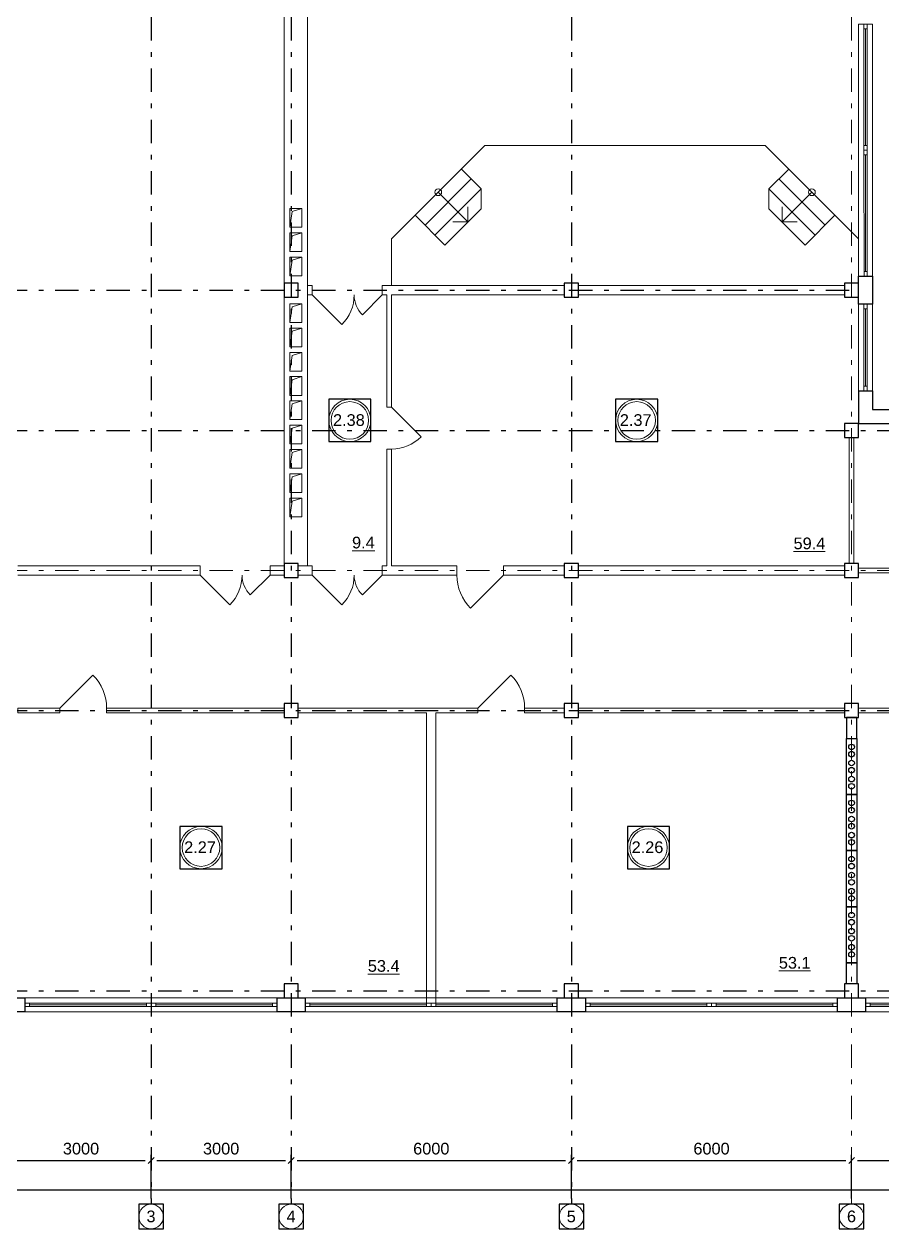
# Model space of a CAD drawing. Header units: metres. Extents: x 0.2 to 83.8, y 0.2 to 58.2.
# Drawn here: x 15.66 to 34.02, y 8.64 to 34.44 of the extents above; entities that cross this region are included whole.
import ezdxf
from ezdxf.enums import TextEntityAlignment as Align

# ---------------------------------------------------------------- set-up
doc = ezdxf.new("R2010")
doc.units = ezdxf.units.M
doc.header["$MEASUREMENT"] = 0
doc.linetypes.add('( Dashdot )', pattern=[1.001, 0.5, -0.25, 0.001, -0.25])
doc.layers.get('DEFPOINTS').update_dxf_attribs({"lineweight": 0})
doc.layers.add('YOLO_TABLE', color=1, linetype='Continuous')
doc.styles.add('Standard_0', font='arial.ttf')
doc.styles.add('Style-Arial', font='arial.ttf')
doc.dimstyles.get("Standard").update_dxf_attribs({"dimtxt": 0.00018, "dimasz": 0.00018, "dimexe": 0.0002, "dimexo": 0.0625, "dimgap": 9e-05, "dimtad": 0, "dimtih": 1, "dimtoh": 1, "dimdec": 4, "dimlfac": 1000, "dimzin": 0, "dimdsep": 46, "dimtxsty": 'Standard_0', "dimcen": 9e-05, "dimadec": 0, "dimazin": 0, "dimtfac": 1, "dimtdec": 4, "dimtofl": 0, "dimtmove": 0, "dimatfit": 0, "dimfxl": 0.01, "dimfxlon": 1, "dimtolj": 1, "dimtzin": 0, "dimarcsym": 0})

# ---------------------------------------------------------------- blocks, each defined once
blk = doc.blocks.new('_Oblique-1')
at = {"color": 0, "linetype": 'ByBlock', "lineweight": -2}
blk.add_line((0.5, 0.5), (-0.5, -0.5), dxfattribs=at)
blk = doc.blocks.new('*D3')
at = {"color": 0, "linetype": 'Continuous', "lineweight": -2, "transparency": 16777216}
for p, q in [((9.375, 9.289), (9.375, 9.6)), ((75.375, 9.289), (75.375, 9.6)), ((9.5, 9.475), (75.25, 9.475))]:
    blk.add_line(p, q, dxfattribs=at)
at = {"layer": 'DEFPOINTS', "color": 0, "linetype": 'Continuous', "transparency": 16777216}
for p in [(75.375, 9.475), (9.375, 9.164), (75.375, 9.164)]:
    blk.add_point(p, dxfattribs=at)
at = {"color": 0, "linetype": 'Continuous', "lineweight": -2, "transparency": 16777216, "xscale": 0.125, "yscale": 0.125, "zscale": 0.125, "rotation": 180}
blk.add_blockref('_Oblique-1', (9.375, 9.475), dxfattribs=at)
at = {"color": 0, "linetype": 'Continuous', "lineweight": -2, "transparency": 16777216, "xscale": 0.125, "yscale": 0.125, "zscale": 0.125}
blk.add_blockref('_Oblique-1', (75.375, 9.475), dxfattribs=at)
at = {"color": 0, "linetype": 'Continuous', "lineweight": 0, "transparency": 16777216, "insert": (42.375, 9.728), "char_height": 0.25, "attachment_point": 5, "style": 'Style-Arial'}
blk.add_mtext('\\A1;66000', dxfattribs=at)
blk = doc.blocks.new('*D57')
at = {"color": 0, "linetype": 'Continuous', "lineweight": -2, "transparency": 16777216}
for p, q in [((15.375, 9.289), (15.375, 10.227)), ((15.5, 10.102), (18.25, 10.102)), ((18.375, 9.289), (18.375, 10.227))]:
    blk.add_line(p, q, dxfattribs=at)
at = {"layer": 'DEFPOINTS', "color": 0, "linetype": 'Continuous', "transparency": 16777216}
for p in [(18.375, 10.102), (15.375, 9.164), (18.375, 9.164)]:
    blk.add_point(p, dxfattribs=at)
at = {"color": 0, "linetype": 'Continuous', "lineweight": -2, "transparency": 16777216, "xscale": 0.125, "yscale": 0.125, "zscale": 0.125, "rotation": 180}
blk.add_blockref('_Oblique-1', (15.375, 10.102), dxfattribs=at)
at = {"color": 0, "linetype": 'Continuous', "lineweight": -2, "transparency": 16777216, "xscale": 0.125, "yscale": 0.125, "zscale": 0.125}
blk.add_blockref('_Oblique-1', (18.375, 10.102), dxfattribs=at)
at = {"color": 0, "linetype": 'Continuous', "lineweight": 0, "transparency": 16777216, "insert": (16.875, 10.355), "char_height": 0.25, "attachment_point": 5, "style": 'Style-Arial'}
blk.add_mtext('\\A1;3000', dxfattribs=at)
blk = doc.blocks.new('*D58')
at = {"color": 0, "linetype": 'Continuous', "lineweight": -2, "transparency": 16777216}
for p, q in [((18.375, 9.289), (18.375, 10.227)), ((18.5, 10.102), (21.25, 10.102)), ((21.375, 9.289), (21.375, 10.227))]:
    blk.add_line(p, q, dxfattribs=at)
at = {"layer": 'DEFPOINTS', "color": 0, "linetype": 'Continuous', "transparency": 16777216}
for p in [(21.375, 10.102), (18.375, 9.164), (21.375, 9.164)]:
    blk.add_point(p, dxfattribs=at)
at = {"color": 0, "linetype": 'Continuous', "lineweight": -2, "transparency": 16777216, "xscale": 0.125, "yscale": 0.125, "zscale": 0.125, "rotation": 180}
blk.add_blockref('_Oblique-1', (18.375, 10.102), dxfattribs=at)
at = {"color": 0, "linetype": 'Continuous', "lineweight": -2, "transparency": 16777216, "xscale": 0.125, "yscale": 0.125, "zscale": 0.125}
blk.add_blockref('_Oblique-1', (21.375, 10.102), dxfattribs=at)
at = {"color": 0, "linetype": 'Continuous', "lineweight": 0, "transparency": 16777216, "insert": (19.875, 10.355), "char_height": 0.25, "attachment_point": 5, "style": 'Style-Arial'}
blk.add_mtext('\\A1;3000', dxfattribs=at)
blk = doc.blocks.new('*D59')
at = {"color": 0, "linetype": 'Continuous', "lineweight": -2, "transparency": 16777216}
for p, q in [((21.375, 9.289), (21.375, 10.227)), ((21.5, 10.102), (27.25, 10.102)), ((27.375, 9.289), (27.375, 10.227))]:
    blk.add_line(p, q, dxfattribs=at)
at = {"layer": 'DEFPOINTS', "color": 0, "linetype": 'Continuous', "transparency": 16777216}
for p in [(27.375, 10.102), (21.375, 9.164), (27.375, 9.164)]:
    blk.add_point(p, dxfattribs=at)
at = {"color": 0, "linetype": 'Continuous', "lineweight": -2, "transparency": 16777216, "xscale": 0.125, "yscale": 0.125, "zscale": 0.125, "rotation": 180}
blk.add_blockref('_Oblique-1', (21.375, 10.102), dxfattribs=at)
at = {"color": 0, "linetype": 'Continuous', "lineweight": -2, "transparency": 16777216, "xscale": 0.125, "yscale": 0.125, "zscale": 0.125}
blk.add_blockref('_Oblique-1', (27.375, 10.102), dxfattribs=at)
at = {"color": 0, "linetype": 'Continuous', "lineweight": 0, "transparency": 16777216, "insert": (24.375, 10.355), "char_height": 0.25, "attachment_point": 5, "style": 'Style-Arial'}
blk.add_mtext('\\A1;6000', dxfattribs=at)
blk = doc.blocks.new('*D32')
at = {"color": 0, "linetype": 'Continuous', "lineweight": -2, "transparency": 16777216}
for p, q in [((27.375, 9.289), (27.375, 10.227)), ((27.5, 10.102), (33.25, 10.102)), ((33.375, 9.289), (33.375, 10.227))]:
    blk.add_line(p, q, dxfattribs=at)
at = {"layer": 'DEFPOINTS', "color": 0, "linetype": 'Continuous', "transparency": 16777216}
for p in [(33.375, 10.102), (27.375, 9.164), (33.375, 9.164)]:
    blk.add_point(p, dxfattribs=at)
at = {"color": 0, "linetype": 'Continuous', "lineweight": -2, "transparency": 16777216, "xscale": 0.125, "yscale": 0.125, "zscale": 0.125, "rotation": 180}
blk.add_blockref('_Oblique-1', (27.375, 10.102), dxfattribs=at)
at = {"color": 0, "linetype": 'Continuous', "lineweight": -2, "transparency": 16777216, "xscale": 0.125, "yscale": 0.125, "zscale": 0.125}
blk.add_blockref('_Oblique-1', (33.375, 10.102), dxfattribs=at)
at = {"color": 0, "linetype": 'Continuous', "lineweight": 0, "transparency": 16777216, "insert": (30.375, 10.355), "char_height": 0.25, "attachment_point": 5, "style": 'Style-Arial'}
blk.add_mtext('\\A1;6000', dxfattribs=at)
blk = doc.blocks.new('*D33')
at = {"color": 0, "linetype": 'Continuous', "lineweight": -2, "transparency": 16777216}
for p, q in [((33.375, 9.289), (33.375, 10.227)), ((33.5, 10.102), (39.25, 10.102)), ((39.375, 9.289), (39.375, 10.227))]:
    blk.add_line(p, q, dxfattribs=at)
at = {"layer": 'DEFPOINTS', "color": 0, "linetype": 'Continuous', "transparency": 16777216}
for p in [(39.375, 10.102), (33.375, 9.164), (39.375, 9.164)]:
    blk.add_point(p, dxfattribs=at)
at = {"color": 0, "linetype": 'Continuous', "lineweight": -2, "transparency": 16777216, "xscale": 0.125, "yscale": 0.125, "zscale": 0.125, "rotation": 180}
blk.add_blockref('_Oblique-1', (33.375, 10.102), dxfattribs=at)
at = {"color": 0, "linetype": 'Continuous', "lineweight": -2, "transparency": 16777216, "xscale": 0.125, "yscale": 0.125, "zscale": 0.125}
blk.add_blockref('_Oblique-1', (39.375, 10.102), dxfattribs=at)
at = {"color": 0, "linetype": 'Continuous', "lineweight": 0, "transparency": 16777216, "insert": (36.375, 10.355), "char_height": 0.25, "attachment_point": 5, "style": 'Style-Arial'}
blk.add_mtext('\\A1;6000', dxfattribs=at)

msp = doc.modelspace()

# ---------------------------------------------------------------- linework, layer by layer
at = {"color": 1, "linetype": '( Dashdot )'}
for p, q in [((18.37508328, 57.68760141), (18.37508328, 9.16418645)), ((21.37508328, 57.68760141), (21.37508328, 9.16418645)), ((27.37508328, 57.68760141), (27.37508328, 9.16418645)), ((6.42349536, 28.73760141), (33.37508328, 28.73760141)), ((6.42349536, 25.73760141), (78.32349536, 25.73760141)), ((6.42349536, 19.73760141), (78.32349536, 19.73760141)), ((6.42349536, 13.73760141), (78.32349536, 13.73760141))]:
    msp.add_line(p, q, dxfattribs=at)
at = {"color": 1, "linetype": '( Dashdot )', "lineweight": 0}
for p, q in [((33.37508328, 57.68760141), (33.37508328, 9.16418645)), ((6.42349536, 22.73760141), (78.32349536, 22.73760141))]:
    msp.add_line(p, q, dxfattribs=at)
at = {"color": 7, "linetype": 'Continuous', "lineweight": 13}
for p, q in [((21.22349536, 46.68760141), (21.22349536, 22.58760141)), ((21.72349536, 46.68760141), (21.72349536, 22.83760141)), ((21.34349536, 30.48760141), (21.60349536, 30.48760141)), ((21.34349536, 30.48760141), (21.34349536, 30.08760141)), ((21.60349536, 30.48760141), (21.60349536, 30.08760141)), ((21.34349536, 30.08760141), (21.60349536, 30.08760141)), ((21.34349536, 29.96760141), (21.60349536, 29.96760141)), ((21.34349536, 29.96760141), (21.34349536, 29.56760141)), ((21.60349536, 29.96760141), (21.60349536, 29.56760141)), ((21.34349536, 29.56760141), (21.60349536, 29.56760141)), ((21.34349536, 29.44760141), (21.60349536, 29.44760141)), ((21.34349536, 29.44760141), (21.34349536, 29.04760141)), ((21.60349536, 29.44760141), (21.60349536, 29.04760141)), ((21.34349536, 29.04760141), (21.60349536, 29.04760141)), ((23.32349536, 28.83760141), (27.22349536, 28.83760141)), ((23.32349536, 28.83760141), (23.32349536, 28.63760141)), ((27.52349536, 28.83760141), (33.22349536, 28.83760141)), ((21.34349536, 28.44760141), (21.60349536, 28.44760141)), ((21.34349536, 28.44760141), (21.34349536, 28.04760141)), ((21.60349536, 28.44760141), (21.60349536, 28.04760141)), ((21.82349536, 28.63760141), (22.45989147, 28.00120531)), ((23.32349536, 28.63760141), (22.89923129, 28.21333734)), ((23.32349536, 28.63760141), (23.42349536, 28.63760141)), ((23.42349536, 28.63760141), (23.42349536, 26.23760141)), ((23.52349536, 28.63760141), (27.22349536, 28.63760141)), ((23.52349536, 28.63760141), (23.52349536, 26.23760141)), ((27.52349536, 28.63760141), (33.22349536, 28.63760141)), ((21.34349536, 28.04760141), (21.60349536, 28.04760141)), ((21.34349536, 27.92760141), (21.60349536, 27.92760141)), ((21.34349536, 27.92760141), (21.34349536, 27.52760141)), ((21.60349536, 27.92760141), (21.60349536, 27.52760141)), ((21.34349536, 27.52760141), (21.60349536, 27.52760141)), ((21.34349536, 27.40760141), (21.60349536, 27.40760141)), ((21.34349536, 27.40760141), (21.34349536, 27.00760141)), ((21.60349536, 27.40760141), (21.60349536, 27.00760141)), ((21.34349536, 27.00760141), (21.60349536, 27.00760141)), ((21.34349536, 26.88760141), (21.60349536, 26.88760141)), ((21.34349536, 26.88760141), (21.34349536, 26.48760141)), ((21.60349536, 26.88760141), (21.60349536, 26.48760141)), ((21.34349536, 26.48760141), (21.60349536, 26.48760141)), ((21.34349536, 26.36760141), (21.60349536, 26.36760141)), ((21.34349536, 26.36760141), (21.34349536, 25.96760141)), ((21.60349536, 26.36760141), (21.60349536, 25.96760141)), ((23.42349536, 26.23760141), (23.52349536, 26.23760141)), ((21.34349536, 25.96760141), (21.60349536, 25.96760141)), ((21.34349536, 25.84760141), (21.60349536, 25.84760141)), ((21.34349536, 25.84760141), (21.34349536, 25.44760141)), ((21.60349536, 25.84760141), (21.60349536, 25.44760141)), ((21.34349536, 25.44760141), (21.60349536, 25.44760141)), ((21.34349536, 25.32760141), (21.60349536, 25.32760141)), ((21.34349536, 25.32760141), (21.34349536, 24.92760141)), ((21.60349536, 25.32760141), (21.60349536, 24.92760141)), ((23.42349536, 25.33760141), (23.52349536, 25.33760141)), ((23.42349536, 25.33760141), (23.42349536, 22.83760141)), ((23.52349536, 25.33760141), (23.52349536, 22.83760141)), ((21.34349536, 24.92760141), (21.60349536, 24.92760141)), ((21.34349536, 24.80760141), (21.60349536, 24.80760141)), ((21.34349536, 24.80760141), (21.34349536, 24.40760141)), ((21.60349536, 24.80760141), (21.60349536, 24.40760141)), ((21.34349536, 24.40760141), (21.60349536, 24.40760141)), ((21.34349536, 24.28760141), (21.60349536, 24.28760141)), ((21.34349536, 24.28760141), (21.34349536, 23.88760141)), ((21.60349536, 24.28760141), (21.60349536, 23.88760141)), ((21.34349536, 23.88760141), (21.60349536, 23.88760141)), ((15.52349536, 22.83760141), (19.42349536, 22.83760141)), ((19.42349536, 22.83760141), (19.42349536, 22.63760141)), ((20.92349536, 22.83760141), (20.92349536, 22.63760141)), ((20.92349536, 22.83760141), (21.22349536, 22.83760141)), ((21.52349536, 22.83760141), (21.82349536, 22.83760141)), ((21.82349536, 22.83760141), (21.82349536, 22.63760141)), ((23.32349536, 22.83760141), (23.32349536, 22.63760141)), ((23.32349536, 22.83760141), (23.42349536, 22.83760141)), ((23.52349536, 22.83760141), (24.92349536, 22.83760141)), ((24.92349536, 22.83760141), (24.92349536, 22.63760141)), ((25.92349536, 22.83760141), (25.92349536, 22.63760141)), ((25.92349536, 22.83760141), (27.22349536, 22.83760141)), ((27.52349536, 22.83760141), (33.22349536, 22.83760141)), ((15.52349536, 22.63760141), (19.42349536, 22.63760141)), ((19.42349536, 22.63760141), (20.05989147, 22.00120531)), ((20.92349536, 22.63760141), (20.49923129, 22.21333734)), ((20.92349536, 22.63760141), (21.22349536, 22.63760141)), ((21.52349536, 22.63760141), (21.82349536, 22.63760141)), ((21.82349536, 22.63760141), (22.45989147, 22.00120531)), ((23.32349536, 22.63760141), (22.89923129, 22.21333734)), ((23.32349536, 22.63760141), (24.92349536, 22.63760141)), ((25.92349536, 22.63760141), (27.22349536, 22.63760141)), ((27.52349536, 22.63760141), (33.22349536, 22.63760141)), ((16.42349536, 19.78760141), (16.42349536, 19.68760141)), ((17.42349536, 19.78760141), (17.42349536, 19.68760141)), ((25.37349536, 19.78760141), (25.37349536, 19.68760141)), ((26.37349536, 19.78760141), (26.37349536, 19.68760141))]:
    msp.add_line(p, q, dxfattribs=at)
at = {"color": 7, "linetype": 'Continuous', "lineweight": 0}
for p, q in [((33.67349536, 34.33760141), (33.67349536, 31.83760141)), ((23.52349536, 29.83760141), (25.52349536, 31.83760141)), ((25.52349536, 31.83760141), (31.52349536, 31.83760141)), ((33.52349536, 29.83760141), (31.52349536, 31.83760141)), ((33.67349536, 31.63760141), (33.67568987, 29.13763213)), ((25.01847011, 31.33257616), (25.44273418, 30.90831209)), ((32.02852062, 31.33257616), (31.60425655, 30.90831209)), ((24.24065265, 30.13049463), (25.23060214, 31.12044412)), ((32.80633807, 30.13049463), (31.81638858, 31.12044412)), ((24.45278468, 29.9183626), (25.44273418, 30.90831209)), ((24.52349536, 30.83760141), (25.15989147, 30.20120531)), ((25.44273418, 30.90831209), (25.44273418, 30.48404802)), ((32.59420604, 29.9183626), (31.60425655, 30.90831209)), ((31.60425655, 30.90831209), (31.60425655, 30.48404802)), ((32.52349536, 30.83760141), (31.88709926, 30.20120531)), ((24.66491672, 29.70623056), (25.44273418, 30.48404802)), ((25.15989147, 30.52248737), (25.15989147, 30.20120531)), ((32.38207401, 29.70623056), (31.60425655, 30.48404802)), ((24.02852062, 30.34262666), (24.66491672, 29.70623056)), ((24.8386094, 30.20120531), (25.15989147, 30.20120531)), ((33.01847011, 30.34262666), (32.38207401, 29.70623056)), ((23.52349536, 29.83760141), (23.52349536, 28.83760141)), ((33.52349536, 29.83760141), (33.52349536, 28.88760141)), ((33.67349536, 26.68760141), (33.67349536, 28.33760141)), ((18.27349536, 13.43760141), (15.77352609, 13.4354069)), ((20.97349536, 13.43760141), (18.47349536, 13.43760141)), ((24.27349536, 13.43760141), (21.77352609, 13.4354069)), ((26.97349536, 13.43760141), (24.47349536, 13.43760141)), ((30.27349536, 13.43760141), (27.77352609, 13.4354069)), ((32.97349536, 13.43760141), (30.47349536, 13.43760141)), ((36.27349536, 13.43760141), (33.77352609, 13.4354069))]:
    msp.add_line(p, q, dxfattribs=at)
at = {"color": 7, "linetype": 'Continuous', "lineweight": 0, "extrusion": (0, 0, -1)}
for p in [(31.88709926, 30.52248737), (32.20838133, 30.20120531)]:
    msp.add_line(p, (31.88709926, 30.20120531), dxfattribs=at)
at = {"color": 7, "linetype": 'Continuous', "lineweight": 13, "extrusion": (0, 0, -1)}
msp.add_line((23.52349536, 26.23760141), (24.15989147, 25.60120531), dxfattribs=at)
at = {"color": 7, "linetype": 'Continuous', "lineweight": 30}
msp.add_line((33.82349536, 26.18760141), (34.22349536, 26.18760141), dxfattribs=at)
at = {"color": 7, "lineweight": 13, "extrusion": (0, 0, -1)}
for p, q in [((25.92349536, 22.63760141), (25.21638858, 21.93049463)), ((16.42349536, 19.78760141), (17.13060214, 20.49470819)), ((25.37349536, 19.78760141), (26.08060214, 20.49470819))]:
    msp.add_line(p, q, dxfattribs=at)
at = {"color": 7, "linetype": 'Continuous', "lineweight": 0, "flags": 128}
for points in [[(33.52349536, 29.03760141), (33.52349536, 34.43760141), (33.82349536, 34.43760141), (33.82349536, 29.03760141), (33.52349536, 29.03760141)], [(33.63849536, 31.83760141), (33.63849536, 34.33760141), (33.70849536, 34.33760141), (33.70849536, 31.83760141), (33.63849536, 31.83760141)], [(33.6406899, 29.13760141), (33.63849536, 31.63760141), (33.70849531, 31.63766286), (33.71068985, 29.13766286), (33.6406899, 29.13760141)], [(33.82349536, 28.43760141), (33.82349536, 26.58760141), (33.52349536, 26.58760141), (33.52349536, 28.43760141), (33.82349536, 28.43760141)], [(33.63849536, 28.33760141), (33.70849536, 28.33760141), (33.70849536, 26.68760141), (33.63849536, 26.68760141), (33.63849536, 28.33760141)], [(15.67349536, 13.58760141), (21.07349536, 13.58760141), (21.07349536, 13.28760141), (15.67349536, 13.28760141), (15.67349536, 13.58760141)], [(15.77349536, 13.47040687), (18.27349536, 13.47260141), (18.27355681, 13.40260146), (15.77355681, 13.40040693), (15.77349536, 13.47040687)], [(18.47349536, 13.47260141), (20.97349536, 13.47260141), (20.97349536, 13.40260141), (18.47349536, 13.40260141), (18.47349536, 13.47260141)], [(21.67349536, 13.58760141), (27.07349536, 13.58760141), (27.07349536, 13.28760141), (21.67349536, 13.28760141), (21.67349536, 13.58760141)], [(21.77349536, 13.47040687), (24.27349536, 13.47260141), (24.27355681, 13.40260146), (21.77355681, 13.40040693), (21.77349536, 13.47040687)], [(24.47349536, 13.47260141), (26.97349536, 13.47260141), (26.97349536, 13.40260141), (24.47349536, 13.40260141), (24.47349536, 13.47260141)], [(27.67349536, 13.58760141), (33.07349536, 13.58760141), (33.07349536, 13.28760141), (27.67349536, 13.28760141), (27.67349536, 13.58760141)], [(27.77349536, 13.47040687), (30.27349536, 13.47260141), (30.27355681, 13.40260146), (27.77355681, 13.40040693), (27.77349536, 13.47040687)], [(30.47349536, 13.47260141), (32.97349536, 13.47260141), (32.97349536, 13.40260141), (30.47349536, 13.40260141), (30.47349536, 13.47260141)], [(33.67349536, 13.58760141), (39.07349536, 13.58760141), (39.07349536, 13.28760141), (33.67349536, 13.28760141), (33.67349536, 13.58760141)], [(33.77349536, 13.47040687), (36.27349536, 13.47260141), (36.27355681, 13.40260146), (33.77355681, 13.40040693), (33.77349536, 13.47040687)]]:
    msp.add_lwpolyline(points, close=True, dxfattribs=at)
at = {"color": 7, "linetype": 'Continuous', "lineweight": 13, "flags": 128}
for points in [[(33.63849536, 34.33760141), (33.63849536, 34.43760141), (33.70849536, 34.43760141), (33.70849536, 34.33760141), (33.63849536, 34.33760141)], [(33.63849536, 31.73760141), (33.63849536, 31.83760141), (33.70849536, 31.83760141), (33.70849536, 31.73760141), (33.63849536, 31.73760141)], [(33.63849536, 31.63760141), (33.63849536, 31.73760141), (33.70849536, 31.73760141), (33.70849536, 31.63760141), (33.63849536, 31.63760141)], [(33.6406899, 29.03760141), (33.6406899, 29.13760141), (33.7106899, 29.13760141), (33.7106899, 29.03760141), (33.6406899, 29.03760141)], [(21.82349536, 28.83760141), (21.82349536, 28.63760141), (21.72349536, 28.63760141), (21.72349536, 28.83760141), (21.82349536, 28.83760141)], [(33.70849536, 28.43760141), (33.70849536, 28.33760141), (33.63849536, 28.33760141), (33.63849536, 28.43760141), (33.70849536, 28.43760141)], [(33.70849536, 26.68760141), (33.70849536, 26.58760141), (33.63849536, 26.58760141), (33.63849536, 26.68760141), (33.70849536, 26.68760141)], [(33.32349536, 25.58760141), (33.32349536, 22.88760141), (33.42349536, 22.88760141), (33.42349536, 25.58760141), (33.32349536, 25.58760141)], [(27.52349536, 19.78760141), (33.22349536, 19.78760141), (33.22349536, 19.68760141), (27.52349536, 19.68760141), (27.52349536, 19.78760141)], [(15.67349536, 13.47040687), (15.77349536, 13.47040687), (15.77349536, 13.40040687), (15.67349536, 13.40040687), (15.67349536, 13.47040687)], [(18.27349536, 13.47260141), (18.37349536, 13.47260141), (18.37349536, 13.40260141), (18.27349536, 13.40260141), (18.27349536, 13.47260141)], [(18.37349536, 13.47260141), (18.47349536, 13.47260141), (18.47349536, 13.40260141), (18.37349536, 13.40260141), (18.37349536, 13.47260141)], [(20.97349536, 13.47260141), (21.07349536, 13.47260141), (21.07349536, 13.40260141), (20.97349536, 13.40260141), (20.97349536, 13.47260141)], [(21.67349536, 13.47040687), (21.77349536, 13.47040687), (21.77349536, 13.40040687), (21.67349536, 13.40040687), (21.67349536, 13.47040687)], [(24.27349536, 13.47260141), (24.37349536, 13.47260141), (24.37349536, 13.40260141), (24.27349536, 13.40260141), (24.27349536, 13.47260141)], [(24.37349536, 13.47260141), (24.47349536, 13.47260141), (24.47349536, 13.40260141), (24.37349536, 13.40260141), (24.37349536, 13.47260141)], [(26.97349536, 13.47260141), (27.07349536, 13.47260141), (27.07349536, 13.40260141), (26.97349536, 13.40260141), (26.97349536, 13.47260141)], [(27.67349536, 13.47040687), (27.77349536, 13.47040687), (27.77349536, 13.40040687), (27.67349536, 13.40040687), (27.67349536, 13.47040687)], [(30.27349536, 13.47260141), (30.37349536, 13.47260141), (30.37349536, 13.40260141), (30.27349536, 13.40260141), (30.27349536, 13.47260141)], [(30.37349536, 13.47260141), (30.47349536, 13.47260141), (30.47349536, 13.40260141), (30.37349536, 13.40260141), (30.37349536, 13.47260141)], [(32.97349536, 13.47260141), (33.07349536, 13.47260141), (33.07349536, 13.40260141), (32.97349536, 13.40260141), (32.97349536, 13.47260141)], [(33.67349536, 13.47040687), (33.77349536, 13.47040687), (33.77349536, 13.40040687), (33.67349536, 13.40040687), (33.67349536, 13.47040687)]]:
    msp.add_lwpolyline(points, close=True, dxfattribs=at)
for points in [[(21.60349536, 30.48760141), (21.39709714, 30.42320074), (21.34349536, 30.08760141)], [(21.60349536, 29.96760141), (21.39709714, 29.90320074), (21.34349536, 29.56760141)], [(21.60349536, 29.44760141), (21.39709714, 29.38320074), (21.34349536, 29.04760141)], [(21.60349536, 28.44760141), (21.39709714, 28.38320074), (21.34349536, 28.04760141)], [(21.60349536, 27.92760141), (21.39709714, 27.86320074), (21.34349536, 27.52760141)], [(21.60349536, 27.40760141), (21.39709714, 27.34320074), (21.34349536, 27.00760141)], [(21.60349536, 26.88760141), (21.39709714, 26.82320074), (21.34349536, 26.48760141)], [(21.60349536, 26.36760141), (21.39709714, 26.30320074), (21.34349536, 25.96760141)], [(21.60349536, 25.84760141), (21.39709714, 25.78320074), (21.34349536, 25.44760141)], [(21.60349536, 25.32760141), (21.39709714, 25.26320074), (21.34349536, 24.92760141)], [(21.60349536, 24.80760141), (21.39709714, 24.74320074), (21.34349536, 24.40760141)], [(21.60349536, 24.28760141), (21.39709714, 24.22320074), (21.34349536, 23.88760141)], [(39.22349536, 22.78760141), (33.52349536, 22.78760141), (33.52349536, 22.68760141), (39.22349536, 22.68760141)], [(16.42349536, 19.68760141), (15.52349536, 19.68760141), (15.52349536, 19.78760141), (16.42349536, 19.78760141)], [(17.42349536, 19.78760141), (21.22349536, 19.78760141), (21.22349536, 19.68760141), (17.42349536, 19.68760141)], [(21.52349536, 19.78760141), (25.37349536, 19.78760141)], [(24.27349536, 19.68760141), (21.52349536, 19.68760141)], [(24.47349536, 19.68760141), (24.47349536, 13.47260141), (24.27349536, 13.47260141), (24.27349536, 19.68760141)], [(25.37349536, 19.68760141), (24.47349536, 19.68760141)], [(26.37349536, 19.78760141), (27.22349536, 19.78760141), (27.22349536, 19.68760141), (26.37349536, 19.68760141)], [(34.42349536, 19.68760141), (33.52349536, 19.68760141), (33.52349536, 19.78760141), (34.42349536, 19.78760141)]]:
    msp.add_lwpolyline(points, dxfattribs=at)
at = {"color": 7, "linetype": 'Continuous', "lineweight": 30, "flags": 128}
for points in [[(33.52349536, 28.43760141), (33.52349536, 29.03760141), (33.82349536, 29.03760141), (33.82349536, 28.43760141), (33.52349536, 28.43760141)], [(21.22349536, 28.88760141), (21.22349536, 28.58760141), (21.52349536, 28.58760141), (21.52349536, 28.88760141), (21.22349536, 28.88760141)], [(27.22349536, 28.88760141), (27.22349536, 28.58760141), (27.52349536, 28.58760141), (27.52349536, 28.88760141), (27.22349536, 28.88760141)], [(33.22349536, 28.88760141), (33.22349536, 28.58760141), (33.52349536, 28.58760141), (33.52349536, 28.88760141), (33.22349536, 28.88760141)], [(33.22349536, 25.88760141), (33.22349536, 25.58760141), (33.52349536, 25.58760141), (33.52349536, 25.88760141), (33.22349536, 25.88760141)], [(21.22349536, 22.88760141), (21.22349536, 22.58760141), (21.52349536, 22.58760141), (21.52349536, 22.88760141), (21.22349536, 22.88760141)], [(27.22349536, 22.88760141), (27.22349536, 22.58760141), (27.52349536, 22.58760141), (27.52349536, 22.88760141), (27.22349536, 22.88760141)], [(33.22349536, 22.88760141), (33.22349536, 22.58760141), (33.52349536, 22.58760141), (33.52349536, 22.88760141), (33.22349536, 22.88760141)], [(21.22349536, 19.88760141), (21.22349536, 19.58760141), (21.52349536, 19.58760141), (21.52349536, 19.88760141), (21.22349536, 19.88760141)], [(27.22349536, 19.88760141), (27.22349536, 19.58760141), (27.52349536, 19.58760141), (27.52349536, 19.88760141), (27.22349536, 19.88760141)], [(33.22349536, 19.88760141), (33.22349536, 19.58760141), (33.52349536, 19.58760141), (33.52349536, 19.88760141), (33.22349536, 19.88760141)], [(33.26349536, 19.13760141), (33.48349536, 19.13760141), (33.48349536, 19.58760141), (33.26349536, 19.58760141), (33.26349536, 19.13760141)], [(33.26349536, 17.93760141), (33.26349536, 19.13760141), (33.48349536, 19.13760141), (33.48349536, 17.93760141), (33.26349536, 17.93760141)], [(33.26349536, 16.73760141), (33.26349536, 17.93760141), (33.48349536, 17.93760141), (33.48349536, 16.73760141), (33.26349536, 16.73760141)], [(33.26349536, 15.53760141), (33.26349536, 16.73760141), (33.48349536, 16.73760141), (33.48349536, 15.53760141), (33.26349536, 15.53760141)], [(33.26349536, 14.33760141), (33.26349536, 15.53760141), (33.48349536, 15.53760141), (33.48349536, 14.33760141), (33.26349536, 14.33760141)], [(33.26349536, 14.33760141), (33.48349536, 14.33760141), (33.48349536, 13.88760141), (33.26349536, 13.88760141), (33.26349536, 14.33760141)], [(21.22349536, 13.88760141), (21.22349536, 13.58760141), (21.52349536, 13.58760141), (21.52349536, 13.88760141), (21.22349536, 13.88760141)], [(27.22349536, 13.88760141), (27.22349536, 13.58760141), (27.52349536, 13.58760141), (27.52349536, 13.88760141), (27.22349536, 13.88760141)], [(33.22349536, 13.88760141), (33.22349536, 13.58760141), (33.52349536, 13.58760141), (33.52349536, 13.88760141), (33.22349536, 13.88760141)], [(15.67349536, 13.28760141), (15.07349536, 13.28760141), (15.07349536, 13.58760141), (15.67349536, 13.58760141), (15.67349536, 13.28760141)], [(21.67349536, 13.28760141), (21.07349536, 13.28760141), (21.07349536, 13.58760141), (21.67349536, 13.58760141), (21.67349536, 13.28760141)], [(27.67349536, 13.28760141), (27.07349536, 13.28760141), (27.07349536, 13.58760141), (27.67349536, 13.58760141), (27.67349536, 13.28760141)], [(33.67349536, 13.28760141), (33.07349536, 13.28760141), (33.07349536, 13.58760141), (33.67349536, 13.58760141), (33.67349536, 13.28760141)]]:
    msp.add_lwpolyline(points, close=True, dxfattribs=at)
for points in [[(33.52349536, 26.58760141), (33.52349536, 25.88760141), (34.22349536, 25.88760141)], [(33.52349536, 26.58760141), (33.82349536, 26.58760141), (33.82349536, 26.18760141)]]:
    msp.add_lwpolyline(points, dxfattribs=at)
at = {"color": 7, "linetype": 'Continuous', "lineweight": 0}
for centre in [(24.52349536, 30.83760141), (32.52349536, 30.83760141)]:
    msp.add_circle(centre, 0.07327717, dxfattribs=at)
at = {"color": 7, "linetype": 'Continuous', "lineweight": 13}
for centre, radius in [((22.6310893, 25.9511211), 0.45201344), ((22.6310893, 25.9511211), 0.40201344), ((28.7729074, 25.9511211), 0.45201344), ((28.7729074, 25.9511211), 0.40201344), ((19.44400948, 16.80355829), 0.45201344), ((19.44400948, 16.80355829), 0.40201344), ((29.02536758, 16.80355829), 0.45201344), ((29.02536758, 16.80355829), 0.40201344), ((18.37508328, 8.90083101), 0.26335544), ((21.37508328, 8.90083101), 0.26335544), ((27.37508328, 8.90083101), 0.26335544), ((33.37508328, 8.90083101), 0.26335544)]:
    msp.add_circle(centre, radius, dxfattribs=at)
at = {"color": 7, "linetype": 'Continuous', "lineweight": 30}
for centre in [(33.37349536, 18.95885284), (33.37349536, 18.80526469), (33.37349536, 18.61439549), (33.37349536, 18.46080733), (33.37349536, 18.26993813), (33.37349536, 18.11634998), (33.37349536, 17.75885284), (33.37349536, 17.60526469), (33.37349536, 17.41439549), (33.37349536, 17.26080733), (33.37349536, 17.06993813), (33.37349536, 16.91634998), (33.37349536, 16.55885284), (33.37349536, 16.40526469), (33.37349536, 16.21439549), (33.37349536, 16.06080733), (33.37349536, 15.86993813), (33.37349536, 15.71634998), (33.37349536, 15.35885284), (33.37349536, 15.20526469), (33.37349536, 15.01439549), (33.37349536, 14.86080733), (33.37349536, 14.66993813), (33.37349536, 14.51634998)]:
    msp.add_circle(centre, 0.06, dxfattribs=at)
at = {"color": 7, "linetype": 'Continuous', "lineweight": 0}
for centre, radius, start, end in [((21.82349536, 28.63760141), 0.9, 315, 360), ((23.32349536, 28.63760141), 0.6, 180, 225), ((19.42349536, 22.63760141), 0.9, 315, 360), ((20.92349536, 22.63760141), 0.6, 180, 225), ((21.82349536, 22.63760141), 0.9, 315, 360), ((23.32349536, 22.63760141), 0.6, 180, 225)]:
    msp.add_arc(centre, radius, start, end, dxfattribs=at)
at = {"color": 7, "linetype": 'Continuous', "lineweight": 0, "extrusion": (0, 0, -1)}
msp.add_arc((-23.52349536, 26.23760141), 0.9, 225, 270, dxfattribs=at)
at = {"color": 7, "lineweight": 0, "extrusion": (0, 0, -1)}
for centre, start, end in [((-25.92349536, 22.63760141), 315, 360), ((-16.42349536, 19.78760141), 135, 180), ((-25.37349536, 19.78760141), 135, 180)]:
    msp.add_arc(centre, 1, start, end, dxfattribs=at)
at = {"layer": 'YOLO_TABLE'}
for points in [[(22.17907586, 25.49910766), (23.08310274, 25.49910766), (23.08310274, 26.40313454), (22.17907586, 26.40313454)], [(28.32089396, 25.49910766), (29.22492084, 25.49910766), (29.22492084, 26.40313454), (28.32089396, 26.40313454)], [(18.99199604, 16.35154485), (19.89602293, 16.35154485), (19.89602293, 17.25557174), (18.99199604, 17.25557174)], [(28.57335414, 16.35154485), (29.47738102, 16.35154485), (29.47738102, 17.25557174), (28.57335414, 17.25557174)], [(18.11172783, 8.63747556), (18.63843872, 8.63747556), (18.63843872, 9.16418645), (18.11172783, 9.16418645)], [(21.11172783, 8.63747556), (21.63843872, 8.63747556), (21.63843872, 9.16418645), (21.11172783, 9.16418645)], [(27.11172783, 8.63747556), (27.63843872, 8.63747556), (27.63843872, 9.16418645), (27.11172783, 9.16418645)], [(33.11172783, 8.63747556), (33.63843872, 8.63747556), (33.63843872, 9.16418645), (33.11172783, 9.16418645)]]:
    msp.add_lwpolyline(points, close=True, dxfattribs=at)

# ---------------------------------------------------------------- texts
at = {"color": 7, "linetype": 'Continuous', "lineweight": 13, "style": 'Style-Arial'}
for s, p in [('2.38', (22.27041093, 26.08387074)), ('2.37', (28.41222903, 26.08387074)), ('%%u9.4%%U', (22.67802919, 23.45975874)), ('%%u59.4%%U', (32.13155739, 23.44228803)), ('2.27', (19.08333111, 16.93630793)), ('2.26', (28.6646892, 16.93630793)), ('%%u53.1%%U', (31.81681438, 14.46131006)), ('%%u53.4%%U', (23.01604467, 14.39413596))]:
    msp.add_text(s, height=0.25, dxfattribs=at).set_placement(p, align=Align.TOP_LEFT)
at = {"color": 7, "linetype": 'Continuous', "lineweight": 30, "style": 'Style-Arial'}
for s, p in [('3', (18.27539046, 9.03009364)), ('4', (21.27539046, 9.03009364)), ('5', (27.27539046, 9.03009364)), ('6', (33.27539046, 9.03009364))]:
    msp.add_text(s, height=0.25, dxfattribs=at).set_placement(p, align=Align.TOP_LEFT)

# ---------------------------------------------------------------- dimensions: what is measured, and where the dimension line sits
at = {"color": 5, "linetype": 'Continuous', "lineweight": 0}
for base, p1, p2, picture, middle in [((18.37508328, 10.10223816), (15.37508328, 9.16418645), (18.37508328, 9.16418645), '*D57', (16.87508328, 10.35496667)), ((21.37508328, 10.10223816), (18.37508328, 9.16418645), (21.37508328, 9.16418645), '*D58', (19.87508328, 10.35496667)), ((27.37508328, 10.10223816), (21.37508328, 9.16418645), (27.37508328, 9.16418645), '*D59', (24.37508328, 10.3548814)), ((33.37508328, 10.10223816), (27.37508328, 9.16418645), (33.37508328, 9.16418645), '*D32', (30.37508328, 10.3548814)), ((39.37508328, 10.10223816), (33.37508328, 9.16418645), (39.37508328, 9.16418645), '*D33', (36.37508328, 10.3548814)), ((75.3750832763, 9.4751139256), (9.3750832763, 9.1641864525), (75.3750832763, 9.1641864525), '*D3', (42.3750832763, 9.7277571725))]:
    dim = msp.add_linear_dim(base=base, p1=p1, p2=p2, dimstyle='Standard', override={"dimtxt": 0.25, "dimasz": 0.125, "dimexe": 0.125, "dimexo": 0.125, "dimgap": 0.125, "dimtad": 1, "dimtih": 0, "dimtoh": 0, "dimzin": 11, "dimtxsty": 'Style-Arial', "dimblk": '_Oblique-1', "dimfxlon": 0, "dimfrac": 2, "dimtzin": 11}, dxfattribs=at)
    dim.commit()
    dim.dimension.update_dxf_attribs({"geometry": picture, "text_midpoint": middle})

doc.saveas('drawing.dxf')
